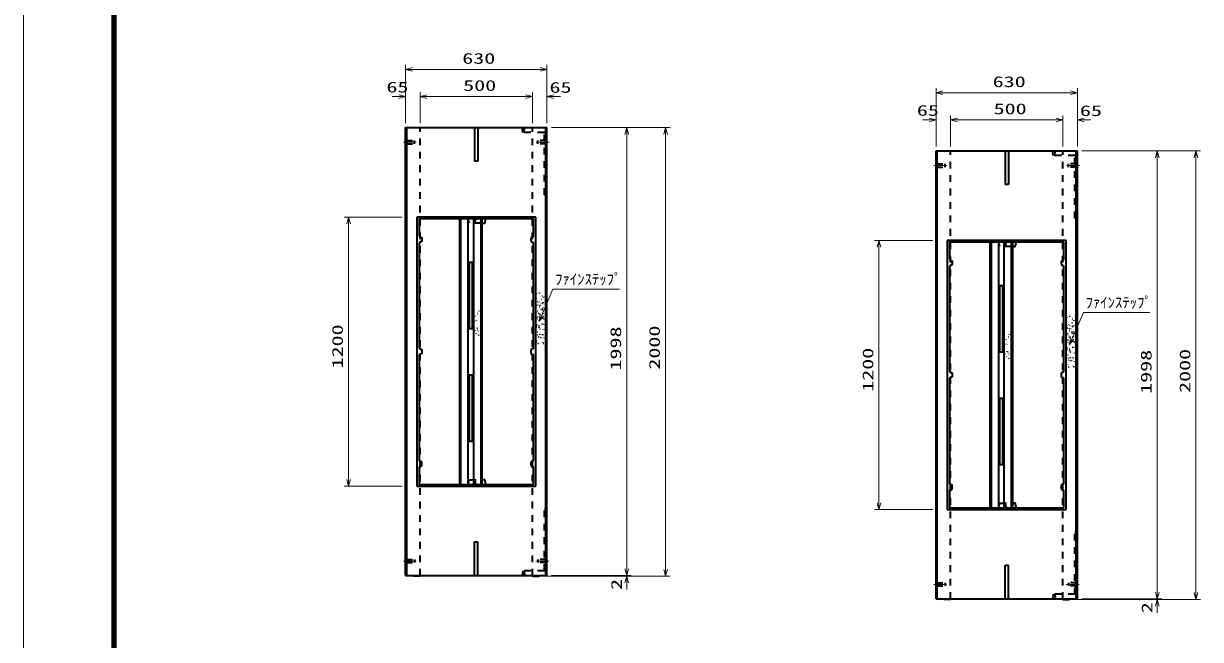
# Model space of a CAD drawing. Units: millimetres on the paper. Extents: x 0 to 841, y 0 to 594.
# Drawn here: x 0 to 262.3, y 265.1 to 402.4 of the extents above; entities that cross this region are included whole.
import ezdxf
from ezdxf.enums import TextEntityAlignment as Align

# ---------------------------------------------------------------- set-up
doc = ezdxf.new("R2010")
doc.units = ezdxf.units.MM
doc.linetypes.add('USER1', pattern=[3, 1.5, -1.5])
doc.linetypes.add('USER2', pattern=[18.5, 12, -1.5, 3.5, -1.5])
for name, color, linetype, lineweight in [('D-BMK（構造物基準線）', 2, 'USER2', 18), ('D-STR-DIM（寸法）', 7, 'Continuous', 13), ('D-STR-HTXT（旗上げ）', 7, 'Continuous', 13), ('D-STR（構造物）', 1, 'Continuous', 35), ('D-TTL-LINE（区切線）', 7, 'Continuous', 18), ('D-TTL（外枠）', 2, 'Continuous', 140)]:
    doc.layers.add(name, color=color, linetype=linetype, lineweight=lineweight)
doc.styles.add('ＭＳ ゴシック', font='')
doc.styles.get('ＭＳ ゴシック').set_extended_font_data('MS Gothic')

# ---------------------------------------------------------------- blocks, each defined once
blk = doc.blocks.new('_Open30')
at = {"color": 7, "linetype": 'Continuous', "lineweight": 13}
for p, q in [((-1, 0.2679), (0, 0)), ((0, 0), (-1, -0.2679)), ((0, 0), (-1, 0))]:
    blk.add_line(p, q, dxfattribs=at)

msp = doc.modelspace()

# ---------------------------------------------------------------- linework, layer by layer
at = {"layer": 'D-BMK（構造物基準線）'}
for p, q in [((84.681, 375.968), (87.531, 375.968)), ((117.106, 375.968), (114.256, 375.968)), ((202.888, 370.769), (205.738, 370.769)), ((235.313, 370.769), (232.463, 370.769)), ((84.681, 282.568), (87.531, 282.568)), ((114.181, 282.568), (117.031, 282.568)), ((202.888, 277.369), (205.738, 277.369)), ((232.388, 277.369), (235.238, 277.369))]:
    msp.add_line(p, q, dxfattribs=at)
at = {"layer": 'D-STR-DIM（寸法）'}
for p, q in [((85.144, 380.218), (85.144, 393.195)), ((86.644, 392.195), (115.144, 392.195)), ((116.644, 387.175), (116.644, 393.195)), ((83.644, 386.144), (82.144, 386.144)), ((85.144, 380.218), (85.144, 387.144)), ((88.394, 380.218), (88.394, 387.144)), ((88.394, 380.218), (88.394, 387.144)), ((89.894, 386.144), (111.894, 386.144)), ((89.894, 386.144), (91.394, 386.144)), ((111.894, 386.144), (110.394, 386.144)), ((113.394, 380.218), (113.394, 387.144)), ((113.394, 380.218), (113.394, 387.144)), ((116.644, 380.218), (116.644, 387.144)), ((118.144, 386.144), (119.644, 386.144)), ((203.351, 375.019), (203.351, 387.996)), ((204.851, 386.996), (233.351, 386.996)), ((234.851, 381.976), (234.851, 387.996)), ((201.851, 380.946), (200.351, 380.946)), ((203.351, 375.019), (203.351, 381.946)), ((206.601, 375.019), (206.601, 381.946)), ((206.601, 375.019), (206.601, 381.946)), ((208.101, 380.946), (230.101, 380.946)), ((208.101, 380.946), (209.601, 380.946)), ((230.101, 380.946), (228.601, 380.946)), ((231.601, 375.019), (231.601, 381.946)), ((231.601, 375.019), (231.601, 381.946)), ((234.851, 375.019), (234.851, 381.946)), ((236.351, 380.946), (237.851, 380.946)), ((117.644, 379.218), (135.432, 379.218)), ((133.995, 379.218), (144.072, 379.218)), ((134.432, 280.818), (134.432, 377.718)), ((143.072, 280.718), (143.072, 377.718)), ((235.851, 374.019), (253.639, 374.019)), ((252.202, 374.019), (262.279, 374.019)), ((252.639, 275.619), (252.639, 372.519)), ((261.279, 275.519), (261.279, 372.519)), ((84.394, 359.268), (71.43, 359.268)), ((72.43, 300.768), (72.43, 357.768)), ((202.601, 354.069), (189.637, 354.069)), ((190.637, 295.569), (190.637, 352.569)), ((84.394, 299.268), (71.43, 299.268)), ((202.601, 294.069), (189.637, 294.069)), ((134.432, 280.818), (134.432, 282.318)), ((116.394, 279.218), (135.432, 279.218)), ((117.644, 279.318), (135.432, 279.318)), ((117.644, 279.318), (135.432, 279.318)), ((132.995, 279.218), (144.072, 279.218)), ((134.432, 277.718), (134.432, 276.218)), ((252.639, 275.619), (252.639, 277.119)), ((234.601, 274.019), (253.639, 274.019)), ((235.851, 274.119), (253.639, 274.119)), ((235.851, 274.119), (253.639, 274.119)), ((251.202, 274.019), (262.279, 274.019)), ((252.639, 272.519), (252.639, 271.019))]:
    msp.add_line(p, q, dxfattribs=at)
at = {"layer": 'D-STR-HTXT（旗上げ）'}
for points in [[(132.816, 343.176), (117.987, 343.176), (115.487, 337.426)], [(251.023, 337.978), (236.194, 337.978), (233.694, 332.227)]]:
    msp.add_lwpolyline(points, dxfattribs=at)
at = {"layer": 'D-STR（構造物）'}
for p, q in [((85.144, 279.318), (85.144, 379.218)), ((85.144, 379.218), (116.644, 379.218)), ((85.394, 279.318), (85.394, 379.218)), ((100.519, 379.218), (100.519, 371.718)), ((101.269, 379.218), (101.269, 371.718)), ((116.394, 279.318), (116.394, 379.218)), ((116.644, 279.318), (116.644, 379.218)), ((203.351, 274.119), (203.351, 374.019)), ((203.351, 374.019), (234.851, 374.019)), ((203.601, 274.119), (203.601, 374.019)), ((218.726, 374.019), (218.726, 366.519)), ((219.476, 374.019), (219.476, 366.519)), ((234.601, 274.119), (234.601, 374.019)), ((234.851, 274.119), (234.851, 374.019)), ((101.269, 371.718), (100.519, 371.718)), ((219.476, 366.519), (218.726, 366.519)), ((114.144, 359.268), (87.644, 359.268)), ((87.644, 359.268), (87.644, 299.268)), ((97.162, 358.893), (97.162, 299.643)), ((97.412, 358.893), (97.412, 299.643)), ((99.032, 358.893), (99.032, 299.643)), ((100.282, 358.893), (100.282, 299.643)), ((113.644, 358.893), (100.297, 358.893)), ((101.901, 358.893), (101.901, 299.643)), ((102.151, 358.893), (102.151, 299.643)), ((113.644, 355.02), (113.644, 358.893)), ((114.144, 299.268), (114.144, 359.268)), ((113.644, 355.02), (113.015, 354.657)), ((113.015, 354.657), (113.015, 353.883)), ((88.144, 353.52), (88.144, 330.018)), ((113.015, 353.883), (113.644, 353.52)), ((113.644, 330.018), (113.644, 353.52)), ((232.351, 354.069), (205.851, 354.069)), ((205.851, 354.069), (205.851, 294.069)), ((215.369, 353.694), (215.369, 294.444)), ((215.619, 353.694), (215.619, 294.444)), ((217.239, 353.694), (217.239, 294.444)), ((218.489, 353.694), (218.489, 294.444)), ((231.851, 353.694), (218.504, 353.694)), ((220.108, 353.694), (220.108, 294.444)), ((220.358, 353.694), (220.358, 294.444)), ((231.851, 349.822), (231.851, 353.694)), ((232.351, 294.069), (232.351, 354.069)), ((231.851, 349.822), (231.222, 349.459)), ((231.222, 349.459), (231.222, 348.685)), ((206.351, 348.322), (206.351, 324.819)), ((231.222, 348.685), (231.851, 348.322)), ((231.851, 324.819), (231.851, 348.322)), ((114.162, 341.266), (114.215, 341.213)), ((114.215, 341.213), (114.268, 341.266)), ((114.276, 342.12), (114.348, 342.101)), ((114.901, 342.295), (114.959, 342.344)), ((114.959, 342.344), (115.007, 342.286)), ((115.477, 341.789), (115.552, 341.789)), ((115.824, 341.405), (115.878, 341.458)), ((115.878, 341.458), (115.931, 341.405)), ((101.503, 338.292), (101.522, 338.364)), ((101.975, 338.875), (101.922, 338.928)), ((101.975, 338.875), (102.028, 338.928)), ((114.425, 339.72), (114.364, 339.677)), ((114.425, 339.72), (114.468, 339.659)), ((114.555, 338.477), (114.542, 338.551)), ((114.642, 340.393), (114.568, 340.406)), ((114.859, 339.544), (114.92, 339.587)), ((114.968, 339.116), (114.893, 339.123)), ((114.92, 339.587), (114.963, 339.525)), ((114.981, 340.322), (115.006, 340.392)), ((115.189, 339.646), (115.257, 339.678)), ((115.311, 338.7), (115.263, 338.757)), ((115.422, 338.642), (115.361, 338.599)), ((115.461, 340.857), (115.388, 340.837)), ((115.465, 338.581), (115.422, 338.642)), ((115.441, 340.929), (115.461, 340.857)), ((115.578, 340.02), (115.591, 340.093)), ((115.591, 340.093), (115.665, 340.08)), ((115.714, 338.59), (115.64, 338.603)), ((115.701, 338.516), (115.714, 338.59)), ((115.705, 338.968), (115.742, 339.033)), ((115.742, 339.033), (115.807, 338.995)), ((115.772, 340.22), (115.834, 340.263)), ((115.834, 340.263), (115.877, 340.201)), ((100.565, 335.832), (100.512, 335.885)), ((100.715, 337.17), (100.722, 337.245)), ((100.933, 336.134), (100.965, 336.202)), ((101.194, 337.785), (101.268, 337.791)), ((101.951, 338.168), (102.016, 338.205)), ((101.969, 337.078), (102.001, 337.01)), ((114.386, 336.588), (114.348, 336.523)), ((114.536, 338.307), (114.611, 338.307)), ((114.549, 336.969), (114.622, 336.989)), ((114.622, 336.989), (114.602, 337.061)), ((114.78, 337.785), (114.707, 337.766)), ((114.808, 336.232), (114.795, 336.158)), ((114.942, 337.748), (115.004, 337.705)), ((115.004, 337.705), (114.961, 337.644)), ((115.063, 336.422), (115.001, 336.379)), ((115.063, 336.422), (115.106, 336.36)), ((115.623, 337.792), (115.697, 337.805)), ((115.753, 336.737), (115.679, 336.724)), ((115.697, 337.805), (115.71, 337.732)), ((115.766, 336.664), (115.753, 336.737)), ((115.995, 336.567), (115.934, 336.61)), ((115.952, 336.505), (115.995, 336.567)), ((232.369, 336.067), (232.422, 336.014)), ((232.422, 336.014), (232.475, 336.067)), ((232.483, 336.922), (232.555, 336.902)), ((233.108, 337.097), (233.166, 337.145)), ((233.166, 337.145), (233.214, 337.088)), ((233.648, 335.731), (233.668, 335.659)), ((233.684, 336.591), (233.759, 336.591)), ((234.032, 336.206), (234.085, 336.259)), ((234.085, 336.259), (234.138, 336.206)), ((100.572, 334.006), (100.546, 333.936)), ((100.791, 333.36), (100.823, 333.292)), ((101.026, 334.471), (101.007, 334.543)), ((101.21, 334.383), (101.145, 334.345)), ((101.21, 334.383), (101.247, 334.318)), ((101.334, 333.914), (101.387, 333.967)), ((101.95, 333.422), (101.97, 333.494)), ((114.389, 334.764), (114.314, 334.771)), ((114.376, 335.179), (114.433, 335.227)), ((114.433, 335.227), (114.385, 335.285)), ((114.537, 333.718), (114.612, 333.718)), ((114.922, 334.62), (114.85, 334.601)), ((114.943, 334.994), (114.87, 335.013)), ((114.942, 334.548), (114.922, 334.62)), ((114.923, 334.921), (114.943, 334.994)), ((115.049, 333.11), (114.976, 333.129)), ((115.049, 333.11), (115.029, 333.037)), ((115.109, 334.263), (115.166, 334.311)), ((115.166, 334.311), (115.118, 334.368)), ((115.503, 335.435), (115.565, 335.478)), ((115.565, 335.478), (115.608, 335.416)), ((115.633, 333.108), (115.64, 333.182)), ((115.856, 335.425), (115.843, 335.351)), ((115.862, 334.228), (115.855, 334.154)), ((219.71, 333.094), (219.729, 333.166)), ((220.183, 333.676), (220.129, 333.729)), ((220.183, 333.676), (220.236, 333.729)), ((232.632, 334.522), (232.571, 334.479)), ((232.632, 334.522), (232.675, 334.46)), ((232.743, 333.109), (232.818, 333.109)), ((232.762, 333.279), (232.749, 333.353)), ((232.849, 335.195), (232.775, 335.208)), ((233.066, 334.345), (233.127, 334.388)), ((233.175, 333.918), (233.1, 333.924)), ((233.127, 334.388), (233.17, 334.327)), ((233.188, 335.124), (233.214, 335.194)), ((233.396, 334.448), (233.464, 334.48)), ((233.518, 333.502), (233.47, 333.559)), ((233.629, 333.444), (233.568, 333.401)), ((233.668, 335.659), (233.595, 335.639)), ((233.672, 333.383), (233.629, 333.444)), ((233.785, 334.821), (233.798, 334.895)), ((233.798, 334.895), (233.872, 334.882)), ((233.921, 333.392), (233.847, 333.405)), ((233.908, 333.318), (233.921, 333.392)), ((233.912, 333.77), (233.95, 333.835)), ((233.95, 333.835), (234.014, 333.797)), ((233.98, 335.021), (234.041, 335.064)), ((234.041, 335.064), (234.084, 335.003)), ((101.314, 332.935), (101.371, 332.984)), ((101.371, 332.984), (101.42, 332.926)), ((114.333, 331.561), (114.386, 331.508)), ((114.596, 332.939), (114.528, 332.971)), ((114.634, 331.087), (114.702, 331.055)), ((114.702, 331.055), (114.671, 330.987)), ((114.704, 332.581), (114.779, 332.575)), ((114.779, 332.575), (114.772, 332.5)), ((115.272, 332.427), (115.215, 332.379)), ((115.224, 332.484), (115.272, 332.427)), ((115.739, 331.224), (115.746, 331.298)), ((115.829, 332.955), (115.781, 333.012)), ((115.878, 331.023), (115.935, 331.071)), ((115.935, 331.071), (115.887, 331.128)), ((115.962, 332.27), (115.968, 332.344)), ((218.772, 330.634), (218.719, 330.687)), ((218.922, 331.972), (218.929, 332.047)), ((219.14, 330.935), (219.172, 331.003)), ((219.401, 332.587), (219.475, 332.593)), ((220.158, 332.969), (220.223, 333.007)), ((220.176, 331.879), (220.208, 331.811)), ((232.593, 331.39), (232.555, 331.325)), ((232.756, 331.771), (232.829, 331.79)), ((232.829, 331.79), (232.809, 331.863)), ((232.987, 332.587), (232.914, 332.567)), ((233.015, 331.034), (233.002, 330.96)), ((233.149, 332.55), (233.211, 332.507)), ((233.211, 332.507), (233.168, 332.445)), ((233.27, 331.224), (233.209, 331.181)), ((233.27, 331.224), (233.313, 331.162)), ((233.83, 332.594), (233.904, 332.607)), ((233.96, 331.539), (233.886, 331.526)), ((233.904, 332.607), (233.917, 332.533)), ((233.973, 331.465), (233.96, 331.539)), ((234.202, 331.368), (234.141, 331.412)), ((234.159, 331.307), (234.202, 331.368)), ((88.144, 328.518), (88.144, 305.015)), ((113.644, 330.018), (113.015, 329.654)), ((113.015, 329.654), (113.015, 328.881)), ((113.015, 328.881), (113.644, 328.518)), ((113.644, 305.015), (113.644, 328.518)), ((218.779, 328.808), (218.753, 328.737)), ((218.998, 328.161), (219.03, 328.093)), ((219.233, 329.272), (219.214, 329.345)), ((219.417, 329.185), (219.352, 329.147)), ((219.417, 329.185), (219.455, 329.12)), ((219.541, 328.716), (219.594, 328.769)), ((220.157, 328.224), (220.177, 328.296)), ((232.596, 329.566), (232.521, 329.573)), ((232.583, 329.981), (232.64, 330.029)), ((232.64, 330.029), (232.592, 330.086)), ((232.744, 328.52), (232.819, 328.52)), ((233.129, 329.422), (233.057, 329.403)), ((233.15, 329.796), (233.077, 329.815)), ((233.149, 329.35), (233.129, 329.422)), ((233.13, 329.723), (233.15, 329.796)), ((233.256, 327.912), (233.183, 327.931)), ((233.256, 327.912), (233.236, 327.839)), ((233.316, 329.064), (233.373, 329.113)), ((233.373, 329.113), (233.325, 329.17)), ((233.711, 330.236), (233.772, 330.279)), ((233.772, 330.279), (233.815, 330.218)), ((233.84, 327.909), (233.847, 327.984)), ((234.064, 330.227), (234.051, 330.153)), ((234.069, 329.03), (234.062, 328.956)), ((219.521, 327.737), (219.579, 327.785)), ((219.579, 327.785), (219.627, 327.728)), ((232.54, 326.363), (232.593, 326.31)), ((232.803, 327.741), (232.735, 327.772)), ((232.842, 325.888), (232.909, 325.857)), ((232.909, 325.857), (232.878, 325.789)), ((232.911, 327.383), (232.986, 327.377)), ((232.986, 327.377), (232.979, 327.302)), ((233.479, 327.229), (233.422, 327.18)), ((233.431, 327.286), (233.479, 327.229)), ((233.946, 326.025), (233.953, 326.1)), ((234.036, 327.757), (233.988, 327.814)), ((234.085, 325.824), (234.142, 325.873)), ((234.142, 325.873), (234.094, 325.93)), ((234.169, 327.071), (234.175, 327.146)), ((206.351, 323.319), (206.351, 299.817)), ((231.851, 324.819), (231.222, 324.456)), ((231.222, 324.456), (231.222, 323.682)), ((231.222, 323.682), (231.851, 323.319)), ((231.851, 299.817), (231.851, 323.319)), ((113.644, 305.015), (113.015, 304.652)), ((113.015, 304.652), (113.015, 303.878)), ((113.015, 303.878), (113.644, 303.515)), ((113.644, 299.643), (113.644, 303.515)), ((87.644, 299.268), (114.144, 299.268)), ((100.297, 299.643), (113.644, 299.643)), ((231.851, 299.817), (231.222, 299.453)), ((231.222, 299.453), (231.222, 298.68)), ((231.222, 298.68), (231.851, 298.317)), ((231.851, 294.444), (231.851, 298.317)), ((205.851, 294.069), (232.351, 294.069)), ((218.504, 294.444), (231.851, 294.444)), ((100.519, 286.818), (101.269, 286.818)), ((100.519, 279.318), (100.519, 286.818)), ((101.269, 279.318), (101.269, 286.818)), ((218.726, 281.619), (219.476, 281.619)), ((218.726, 274.119), (218.726, 281.619)), ((219.476, 274.119), (219.476, 281.619)), ((85.144, 279.318), (116.644, 279.318)), ((86.894, 279.218), (86.794, 279.318)), ((88.393, 279.218), (86.894, 279.218)), ((88.393, 279.218), (88.494, 279.318)), ((113.394, 279.218), (113.294, 279.318)), ((113.394, 279.218), (114.894, 279.218)), ((114.894, 279.218), (114.994, 279.318)), ((203.351, 274.119), (234.851, 274.119)), ((205.101, 274.019), (205.001, 274.119)), ((206.6, 274.019), (205.101, 274.019)), ((206.6, 274.019), (206.701, 274.119)), ((231.601, 274.019), (231.501, 274.119)), ((231.601, 274.019), (233.101, 274.019)), ((233.101, 274.019), (233.201, 274.119))]:
    msp.add_line(p, q, dxfattribs=at)
at = {"layer": 'D-STR（構造物）', "linetype": 'USER1'}
for p, q in [((88.394, 279.318), (88.394, 379.218)), ((111.233, 378.168), (111.152, 379.218)), ((116.069, 378.168), (111.233, 378.168)), ((111.599, 378.168), (111.672, 379.218)), ((113.394, 279.318), (113.394, 379.218)), ((116.069, 364.218), (116.069, 378.168)), ((85.144, 376.318), (87.144, 376.318)), ((85.144, 375.618), (87.144, 375.618)), ((87.144, 375.618), (87.144, 376.318)), ((116.644, 376.318), (114.644, 376.318)), ((114.644, 375.618), (114.644, 376.318)), ((116.644, 375.618), (114.644, 375.618)), ((206.601, 274.119), (206.601, 374.019)), ((229.44, 372.969), (229.359, 374.019)), ((234.276, 372.969), (229.44, 372.969)), ((229.806, 372.969), (229.879, 374.019)), ((231.601, 274.119), (231.601, 374.019)), ((234.276, 359.019), (234.276, 372.969)), ((203.351, 371.119), (205.351, 371.119)), ((203.351, 370.419), (205.351, 370.419)), ((205.351, 370.419), (205.351, 371.119)), ((234.851, 371.119), (232.851, 371.119)), ((232.851, 370.419), (232.851, 371.119)), ((234.851, 370.419), (232.851, 370.419)), ((116.069, 364.218), (116.644, 364.218)), ((100.577, 357.893), (100.826, 358.893)), ((234.276, 359.019), (234.851, 359.019)), ((218.784, 352.694), (219.034, 353.694)), ((100.826, 299.643), (100.577, 300.643)), ((116.069, 294.318), (116.644, 294.318)), ((116.069, 280.368), (116.069, 294.318)), ((219.034, 294.444), (218.784, 295.444)), ((234.276, 289.119), (234.851, 289.119)), ((234.276, 275.169), (234.276, 289.119)), ((85.144, 282.918), (87.144, 282.918)), ((85.144, 282.218), (87.144, 282.218)), ((87.144, 282.918), (87.144, 282.218)), ((116.644, 282.918), (114.644, 282.918)), ((114.644, 282.918), (114.644, 282.218)), ((116.644, 282.218), (114.644, 282.218)), ((111.233, 280.368), (111.152, 279.318)), ((116.069, 280.368), (111.233, 280.368)), ((111.599, 280.368), (111.672, 279.318)), ((203.351, 277.719), (205.351, 277.719)), ((203.351, 277.019), (205.351, 277.019)), ((205.351, 277.719), (205.351, 277.019)), ((234.851, 277.719), (232.851, 277.719)), ((232.851, 277.719), (232.851, 277.019)), ((234.851, 277.019), (232.851, 277.019)), ((229.44, 275.169), (229.359, 274.119)), ((234.276, 275.169), (229.44, 275.169)), ((229.806, 275.169), (229.879, 274.119))]:
    msp.add_line(p, q, dxfattribs=at)
at = {"layer": 'D-STR（構造物）'}
for points in [[(100.282, 358.893), (88.144, 358.893), (88.144, 355.02)], [(88.144, 355.02), (88.773, 354.657), (88.773, 353.883), (88.144, 353.52)], [(218.489, 353.694), (206.351, 353.694), (206.351, 349.822)], [(206.351, 349.822), (206.98, 349.459), (206.98, 348.685), (206.351, 348.322)], [(88.144, 330.018), (88.773, 329.654), (88.773, 328.881)], [(88.144, 330.018), (88.773, 329.654), (88.773, 328.881), (88.144, 328.518)], [(206.351, 324.819), (206.98, 324.456), (206.98, 323.682)], [(206.351, 324.819), (206.98, 324.456), (206.98, 323.682), (206.351, 323.319)], [(88.144, 303.515), (88.773, 303.878), (88.773, 304.652), (88.144, 305.015)], [(88.144, 303.515), (88.144, 299.643), (100.282, 299.643)], [(206.351, 298.317), (206.98, 298.68), (206.98, 299.453), (206.351, 299.817)], [(206.351, 298.317), (206.351, 294.444), (218.489, 294.444)]]:
    msp.add_lwpolyline(points, dxfattribs=at)
at = {"layer": 'D-STR（構造物）', "linetype": 'USER1'}
for points in [[(102.071, 357.893), (99.34, 357.893), (99.072, 358.894)], [(220.279, 352.694), (217.547, 352.694), (217.279, 353.695)], [(99.072, 299.641), (99.34, 300.643), (102.071, 300.643)], [(217.279, 294.443), (217.547, 295.444), (220.279, 295.444)]]:
    msp.add_lwpolyline(points, dxfattribs=at)
at = {"layer": 'D-STR（構造物）'}
for points in [[(102.03, 358.893), (102.071, 357.893), (102.809, 357.893), (103.06, 358.893)], [(220.237, 353.694), (220.279, 352.694), (221.016, 352.694), (221.267, 353.694)], [(99.282, 334.393), (100.032, 334.393), (100.032, 349.143), (99.282, 349.143)], [(217.489, 329.194), (218.239, 329.194), (218.239, 343.944), (217.489, 343.944)], [(100.032, 309.293), (100.032, 324.043), (99.282, 324.043), (99.282, 309.293)], [(218.239, 304.094), (218.239, 318.844), (217.489, 318.844), (217.489, 304.094)], [(102.071, 300.643), (102.03, 299.643), (103.06, 299.643), (102.809, 300.643)], [(220.279, 295.444), (220.237, 294.444), (221.267, 294.444), (221.016, 295.444)]]:
    msp.add_lwpolyline(points, close=True, dxfattribs=at)
at = {"layer": 'D-TTL-LINE（区切線）'}
msp.add_line((0, 594), (0, 0), dxfattribs=at)
at = {"layer": 'D-TTL（外枠）'}
msp.add_line((20.1, 573.9), (20.1, 20.1), dxfattribs=at)

# ---------------------------------------------------------------- block references
at = {"layer": 'D-STR-DIM（寸法）', "xscale": 1.5, "yscale": 1.5}
for p, rotation in [((85.144, 392.195), 180), ((88.394, 386.144), 180), ((88.394, 386.144), 180), ((116.644, 386.144), 180), ((203.351, 386.996), 180), ((206.601, 380.946), 180), ((206.601, 380.946), 180), ((234.851, 380.946), 180), ((134.432, 379.218), 90), ((143.072, 379.218), 90), ((252.639, 374.019), 90), ((261.279, 374.019), 90), ((72.43, 359.268), 90), ((190.637, 354.069), 90), ((72.43, 299.268), 270), ((190.637, 294.069), 270), ((134.432, 279.318), 270), ((134.432, 279.318), 270), ((143.072, 279.218), 270), ((134.432, 279.218), 90), ((252.639, 274.119), 270), ((252.639, 274.119), 270), ((261.279, 274.019), 270), ((252.639, 274.019), 90)]:
    msp.add_blockref('_Open30', p, dxfattribs=dict(at, rotation=rotation))
for p in [(116.644, 392.195), (85.144, 386.144), (113.394, 386.144), (113.394, 386.144), (234.851, 386.996), (203.351, 380.946), (231.601, 380.946), (231.601, 380.946)]:
    msp.add_blockref('_Open30', p, dxfattribs=at)
at = {"layer": 'D-STR-HTXT（旗上げ）', "xscale": 1.5, "yscale": 1.5, "rotation": 246.50838}
for p in [(114.889, 336.05), (233.096, 330.852)]:
    msp.add_blockref('_Open30', p, dxfattribs=at)

# ---------------------------------------------------------------- texts
at = {"layer": 'D-STR-DIM（寸法）', "style": 'ＭＳ ゴシック', "width": 1.5}
for s, p in [('630', (97.769, 392.732)), ('65', (80.875, 386.333)), ('500', (97.977, 386.682)), ('65', (117.209, 386.268)), ('630', (215.976, 387.534)), ('65', (199.082, 381.134)), ('500', (216.184, 381.484)), ('65', (235.416, 381.07))]:
    msp.add_text(s, height=2.405, dxfattribs=at).set_placement(p, align=Align.BOTTOM_LEFT)
for s, p in [('1200', (71.893, 325.518)), ('1998', (133.895, 325.059)), ('2000', (142.535, 325.259)), ('1200', (190.1, 320.319)), ('1998', (252.102, 319.861)), ('2000', (260.742, 320.061)), ('2', (134.07, 276.129)), ('2', (252.277, 270.931))]:
    msp.add_text(s, height=2.405, rotation=90, dxfattribs=at).set_placement(p, align=Align.BOTTOM_LEFT)
at = {"layer": 'D-STR-HTXT（旗上げ）', "style": 'ＭＳ ゴシック'}
for p in [(118.466, 343.501), (236.673, 338.302)]:
    msp.add_text('ﾌｧｲﾝｽﾃｯﾌﾟ', height=2.405, dxfattribs=at).set_placement(p, align=Align.BOTTOM_LEFT)

doc.saveas('drawing.dxf')
